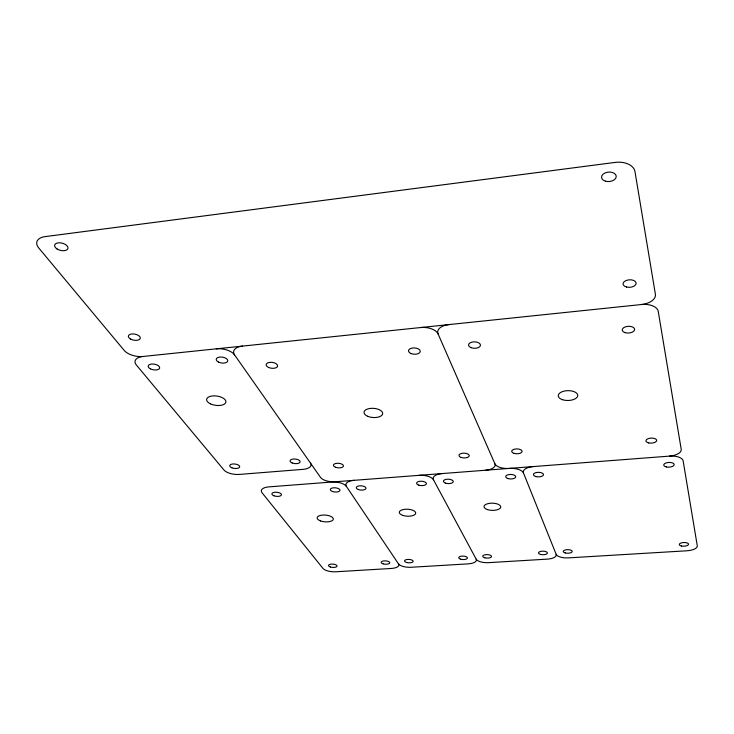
<?xml version="1.0" encoding="UTF-8"?>
<svg xmlns="http://www.w3.org/2000/svg" width="734" height="734" viewBox="0 0 734 734"><rect width="100%" height="100%" fill="white"/><g stroke="black" fill="none" stroke-linecap="round" stroke-linejoin="round"><path stroke-width="1.1" d="M641.452 304.527A15.598 8.78 -4 0 0 655.398 294.297L634.965 171.572A17.772 11.46 -5 0 0 615.193 162.407L45.141 236.614A16.533 8.946 14.4 0 0 38.718 247.945L124.248 350.476A14.368 7.193 10.4 0 0 143.047 356.467L641.452 304.527A15.295 8.441 -3.8 0 1 658.242 311.381L681.216 449.318A12.845 5.909 -2.8 0 1 669.472 456.117L335.392 481.761A11.9 5.303 4.7 0 1 320.51 477.384L234.559 354.889A14.13 7.23 8.3 0 0 216.227 348.843M398.498 563.859A10.349 4.028 3.3 0 1 391.286 568.465L335.823 571.777A10.258 3.936 4.2 0 1 322.997 568.437L262.047 492.762A11.625 4.991 5.8 0 1 268.892 486.871L331.649 482.054A11.707 5.138 4.6 0 1 346.375 486.376L398.498 563.859A10.386 4.065 2.9 0 0 411.141 567.272L468.191 563.868A10.496 4.147 1.9 0 0 476.183 559.161A10.542 4.175 1.5 0 0 488.624 562.648L547.344 559.134A10.689 4.257 0.4 0 0 556.161 554.317A10.753 4.285 0 0 0 568.373 557.877L686.969 550.784A11.129 4.413 -2.1 0 0 697.272 545.775L683.143 460.869A12.643 5.716 -2.7 0 0 669.472 456.117M418.995 475.348A11.872 5.312 2.8 0 1 433.473 479.779L476.183 559.161M420.454 327.557A14.487 7.909 2.9 0 1 438.106 333.988L494.909 463.815A12.294 5.661 0.8 0 0 509.268 468.42A12.102 5.477 0.8 0 1 523.47 472.962L556.161 554.317M523.47 472.962A12.166 5.523 0.2 0 1 533.324 466.567M433.473 479.779A11.928 5.358 2.3 0 1 442.263 473.558M346.375 486.376A11.744 5.184 4.1 0 1 354.164 480.32M494.909 463.815A12.221 5.615 1.4 0 1 485.431 470.246M438.106 333.988A14.561 7.991 2.1 0 1 448.905 324.593M234.559 354.889A14.157 7.322 7.7 0 1 242.55 346.099M143.047 356.467A14.074 6.955 9.9 0 0 136.34 364.972L223.934 469.98A12.047 5.303 6.7 0 0 239.412 474.421L302.894 469.375A12.129 5.468 5.5 0 0 310.427 463.007M666.389 466.952A5.239 2.358 -2.7 0 0 674.197 464.576A5.239 2.358 -2.7 0 0 666.307 462.86A5.239 2.358 -2.7 0 0 666.389 466.952M535.737 476.531A5.055 2.285 0.2 0 0 543.509 474.733A5.055 2.285 0.2 0 0 536.141 472.577A5.055 2.285 0.2 0 0 535.737 476.531M681.583 546.032A4.652 1.853 -2.1 0 0 688.556 544.215A4.652 1.853 -2.1 0 0 681.583 542.83A4.652 1.853 -2.1 0 0 681.583 546.032M565.226 552.931A4.496 1.798 0 0 0 572.217 551.555A4.496 1.798 0 0 0 565.74 549.83A4.496 1.798 0 0 0 565.226 552.931M487.459 509.607A8.377 3.606 1.3 0 0 500.716 507.304A8.377 3.606 1.3 0 0 488.991 503.414A8.377 3.606 1.3 0 0 487.459 509.607M484.88 557.812A4.413 1.752 1.5 0 0 491.541 556.464A4.413 1.752 1.5 0 0 484.972 554.776A4.413 1.752 1.5 0 0 484.88 557.812M540.527 554.427A4.468 1.78 0.5 0 0 547.408 553.069A4.468 1.78 0.5 0 0 540.903 551.344A4.468 1.78 0.5 0 0 540.527 554.427M508.084 478.605A5.019 2.266 0.8 0 0 515.736 476.825A5.019 2.266 0.8 0 0 508.332 474.687A5.019 2.266 0.8 0 0 508.084 478.605M445.63 483.165A4.955 2.22 2.2 0 0 453.282 481.669A4.955 2.22 2.2 0 0 446.116 479.348A4.955 2.22 2.2 0 0 445.63 483.165M403.058 515.47A8.239 3.505 3 0 0 415.728 513.24A8.239 3.505 3 0 0 403.746 509.433A8.239 3.505 3 0 0 403.058 515.47M406.572 562.473A4.34 1.707 2.9 0 0 413.187 561.354A4.34 1.707 2.9 0 0 406.801 559.528A4.34 1.707 2.9 0 0 406.572 562.473M460.622 559.189A4.386 1.743 1.9 0 0 467.439 558.06A4.386 1.743 1.9 0 0 461.136 556.198A4.386 1.743 1.9 0 0 460.622 559.189M418.866 485.174A4.927 2.193 2.8 0 0 426.417 483.688A4.927 2.193 2.8 0 0 419.206 481.385A4.927 2.193 2.8 0 0 418.866 485.174M358.403 489.587A4.881 2.147 4 0 0 365.982 488.385A4.881 2.147 4 0 0 358.99 485.908A4.881 2.147 4 0 0 358.403 489.587M320.565 520.938A8.129 3.386 4.6 0 0 333.309 519.314A8.129 3.386 4.6 0 0 321.831 515.158A8.129 3.386 4.6 0 0 320.565 520.938M330.465 567.006A4.285 1.651 4.2 0 0 337.062 566.107A4.285 1.651 4.2 0 0 330.841 564.162A4.285 1.651 4.2 0 0 330.465 567.006M383.001 563.813A4.321 1.688 3.3 0 0 389.772 562.905A4.321 1.688 3.3 0 0 383.643 560.923A4.321 1.688 3.3 0 0 383.001 563.813M332.502 491.523A4.863 2.119 4.6 0 0 339.98 490.34A4.863 2.119 4.6 0 0 332.933 487.871A4.863 2.119 4.6 0 0 332.502 491.523M273.938 495.789A4.826 2.064 5.7 0 0 281.461 494.872A4.826 2.064 5.7 0 0 274.635 492.266A4.826 2.064 5.7 0 0 273.938 495.789M562.648 399.746A9.753 4.909 -1 0 0 577.741 395.736A9.753 4.909 -1 0 0 563.629 391.24A9.753 4.909 -1 0 0 562.648 399.746M471.136 347.677A5.982 3.23 1.4 0 0 480.476 345.411A5.982 3.23 1.4 0 0 471.925 342.108A5.982 3.23 1.4 0 0 471.136 347.677M625.12 332.676A6.23 3.376 -3.2 0 0 634.644 329.557A6.23 3.376 -3.2 0 0 625.515 326.804A6.23 3.376 -3.2 0 0 625.12 332.676M648.682 442.923A5.404 2.532 -2.6 0 0 656.691 440.372A5.404 2.532 -2.6 0 0 648.489 438.547A5.404 2.532 -2.6 0 0 648.682 442.923M514.149 453.392A5.211 2.441 0.6 0 0 522.103 451.456A5.211 2.441 0.6 0 0 514.442 449.162A5.211 2.441 0.6 0 0 514.149 453.392M335.695 467.319A5.046 2.285 4.6 0 0 343.466 466.017A5.046 2.285 4.6 0 0 336.172 463.383A5.046 2.285 4.6 0 0 335.695 467.319M461.246 457.466A5.156 2.395 1.8 0 0 469.255 455.842A5.156 2.395 1.8 0 0 461.86 453.337A5.156 2.395 1.8 0 0 461.246 457.466M411.251 353.641A5.918 3.165 3.2 0 0 420.288 351.421A5.918 3.165 3.2 0 0 411.609 348.173A5.918 3.165 3.2 0 0 411.251 353.641M268.598 367.486A5.799 2.973 7 0 0 277.626 366.082A5.799 2.973 7 0 0 269.406 362.394A5.799 2.973 7 0 0 268.598 367.486M367.716 416.297A9.358 4.597 4.1 0 0 382.616 413.994A9.358 4.597 4.1 0 0 369.707 408.489A9.358 4.597 4.1 0 0 367.716 416.297M57.059 248.991A6.872 3.734 14.2 0 0 67.932 248.523A6.872 3.734 14.2 0 0 58.876 242.789A6.872 3.734 14.2 0 0 57.059 248.991M605.513 181.197A7.368 4.743 -4.6 0 0 616.23 176.243A7.368 4.743 -4.6 0 0 604.908 173.004A7.368 4.743 -4.6 0 0 605.513 181.197M626.497 287.031A6.578 3.771 -3.8 0 0 636.149 283.141A6.578 3.771 -3.8 0 0 626.102 280.516A6.578 3.771 -3.8 0 0 626.497 287.031M130.68 339.108A6.083 3.083 10.7 0 0 140.286 338.374A6.083 3.083 10.7 0 0 132.047 333.933A6.083 3.083 10.7 0 0 130.68 339.108M150.36 368.826A5.835 2.872 9.7 0 0 159.645 368.165A5.835 2.872 9.7 0 0 151.81 364.027A5.835 2.872 9.7 0 0 150.36 368.826M218.512 362.101A5.854 2.982 8.3 0 0 227.76 361.045A5.854 2.982 8.3 0 0 219.705 357.063A5.854 2.982 8.3 0 0 218.512 362.101M292.15 462.971A5.074 2.294 5.6 0 0 300.114 461.934A5.074 2.294 5.6 0 0 292.994 459.062A5.074 2.294 5.6 0 0 292.15 462.971M231.962 467.842A5.037 2.23 6.8 0 0 239.715 466.824A5.037 2.23 6.8 0 0 232.449 464.007A5.037 2.23 6.8 0 0 231.962 467.842M210.52 403.874A9.716 4.679 7.9 0 0 225.852 402.25A9.716 4.679 7.9 0 0 212.438 395.956A9.716 4.679 7.9 0 0 210.52 403.874"/></g></svg>
